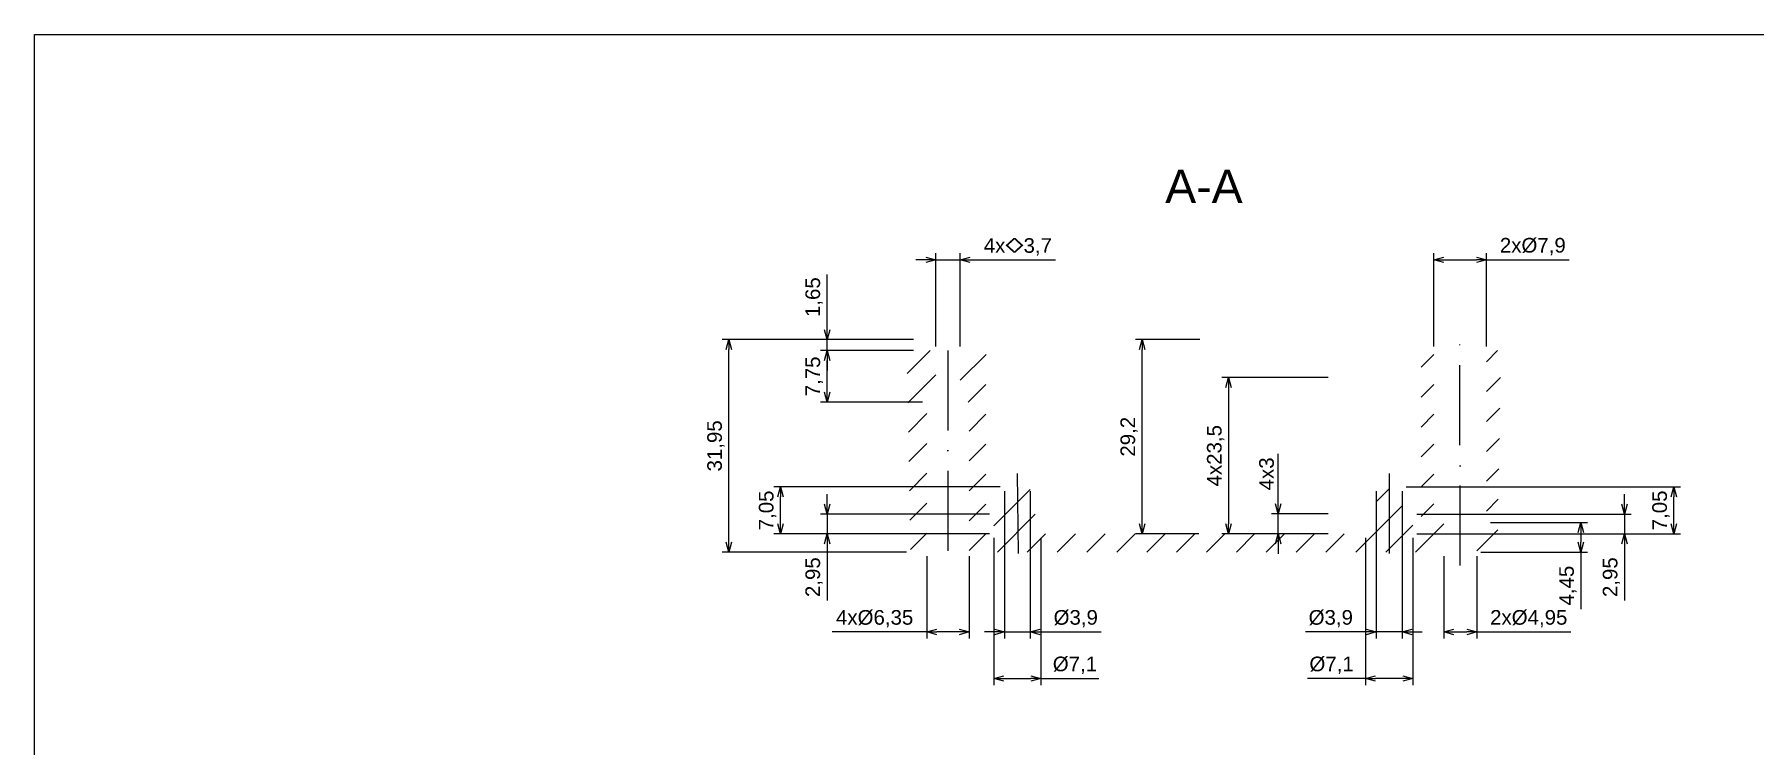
# Paper-space layout 'Base' of a CAD drawing. Header units: millimetres. Extents: x 0 to 414, y 1 to 290.
# Drawn here: x 0.3 to 258.8, y 183.3 to 290.2 of the extents above; entities that cross this region are included whole.
import ezdxf

# ---------------------------------------------------------------- set-up
doc = ezdxf.new("R2010")
doc.units = ezdxf.units.MM
doc.linetypes.add('ACAD_ISO10W100', pattern=[18, 12, -3, 0, -3])
for name, color, linetype, lineweight in [('MD_Annotation', 7, 'Continuous', 25), ('MD_Axes', 7, 'ACAD_ISO10W100', 25), ('MD_Hatching', 7, 'Continuous', 25)]:
    doc.layers.add(name, color=color, linetype=linetype, lineweight=lineweight)
doc.layers.add('Tabelka', color=7, linetype='Continuous')
doc.styles.get("Standard").update_dxf_attribs({"font": 'arial.ttf'})
doc.dimstyles.new('ISO-25', dxfattribs={"dimtxt": 2.2, "dimasz": 1.5, "dimexe": 1, "dimexo": 0.625, "dimtad": 1, "dimrnd": 0.05, "dimtxsty": 'Standard', "dimblk": 'OPEN30', "dimcen": 2.5, "dimadec": 0, "dimazin": 0, "dimtfac": 1, "dimtmove": 0, "dimatfit": 3, "dimfxl": 1, "dimlwe": 18, "dimarcsym": 0})

# ---------------------------------------------------------------- blocks, each defined once
blk = doc.blocks.new('_Open30')
at = {"color": 0, "linetype": 'ByBlock', "lineweight": -2}
for p, q in [((-1, 0.27), (0, 0)), ((0, 0), (-1, -0.27)), ((0, 0), (-1, 0))]:
    blk.add_line(p, q, dxfattribs=at)
blk = doc.blocks.new('*D68')
at = {"layer": 'Defpoints', "color": 0, "transparency": 16777216}
for p in [(134.41, 212.36), (140.76, 212.36), (140.76, 200.36)]:
    blk.add_point(p, dxfattribs=at)
at = {"layer": 'MD_Annotation', "color": 0, "lineweight": 18, "transparency": 16777216}
for p, q in [((134.41, 211.74), (134.41, 199.36)), ((140.76, 211.74), (140.76, 199.36))]:
    blk.add_line(p, q, dxfattribs=at)
at = {"layer": 'MD_Annotation', "color": 0, "lineweight": -2, "transparency": 16777216}
for p, q in [((134.41, 200.36), (120.2, 200.36)), ((139.26, 200.36), (135.91, 200.36))]:
    blk.add_line(p, q, dxfattribs=at)
at = {"layer": 'MD_Annotation', "color": 0, "lineweight": -2, "transparency": 16777216, "xscale": 1.5, "yscale": 1.5, "zscale": 1.5, "rotation": 180}
blk.add_blockref('_Open30', (134.41, 200.36), dxfattribs=at)
at = {"layer": 'MD_Annotation', "color": 0, "lineweight": -2, "transparency": 16777216, "xscale": 1.5, "yscale": 1.5, "zscale": 1.5}
blk.add_blockref('_Open30', (140.76, 200.36), dxfattribs=at)
at = {"layer": 'MD_Annotation', "color": 0, "transparency": 16777216, "insert": (126.56, 202.35), "char_height": 2.2, "attachment_point": 5}
blk.add_mtext('4x%%C6,35', dxfattribs=at)
blk = doc.blocks.new('*D69')
at = {"layer": 'Defpoints', "color": 0, "transparency": 16777216}
for p in [(139.42, 256.31), (135.75, 242.66), (139.42, 242.66)]:
    blk.add_point(p, dxfattribs=at)
at = {"layer": 'MD_Annotation', "color": 0, "lineweight": -2, "transparency": 16777216}
for p, q in [((134.25, 256.31), (132.75, 256.31)), ((135.75, 256.31), (139.42, 256.31)), ((140.92, 256.31), (153.75, 256.31))]:
    blk.add_line(p, q, dxfattribs=at)
at = {"layer": 'MD_Annotation', "color": 0, "lineweight": 18, "transparency": 16777216}
for p, q in [((135.75, 243.29), (135.75, 257.31)), ((139.42, 243.29), (139.42, 257.31))]:
    blk.add_line(p, q, dxfattribs=at)
at = {"layer": 'MD_Annotation', "color": 0, "lineweight": -2, "transparency": 16777216, "xscale": 1.5, "yscale": 1.5, "zscale": 1.5}
blk.add_blockref('_Open30', (135.75, 256.31), dxfattribs=at)
at = {"layer": 'MD_Annotation', "color": 0, "lineweight": -2, "transparency": 16777216, "xscale": 1.5, "yscale": 1.5, "zscale": 1.5, "rotation": 180}
blk.add_blockref('_Open30', (139.42, 256.31), dxfattribs=at)
at = {"layer": 'MD_Annotation', "color": 0, "transparency": 16777216, "insert": (148.09, 258.26), "char_height": 2.2, "attachment_point": 5}
blk.add_mtext('4x{\\W1.8;◊}3,7', dxfattribs=at)
blk = doc.blocks.new('*D70')
at = {"layer": 'Defpoints', "color": 0, "transparency": 16777216}
for p in [(104.65, 244.31), (133.01, 244.31), (131.96, 212.36)]:
    blk.add_point(p, dxfattribs=at)
at = {"layer": 'MD_Annotation', "color": 0, "lineweight": 18, "transparency": 16777216}
for p, q in [((132.38, 244.31), (103.65, 244.31)), ((131.33, 212.36), (103.65, 212.36))]:
    blk.add_line(p, q, dxfattribs=at)
at = {"layer": 'MD_Annotation', "color": 0, "lineweight": -2, "transparency": 16777216}
blk.add_line((104.65, 213.86), (104.65, 242.81), dxfattribs=at)
at = {"layer": 'MD_Annotation', "color": 0, "lineweight": -2, "transparency": 16777216, "xscale": 1.5, "yscale": 1.5, "zscale": 1.5}
for p, rotation in [((104.65, 244.31), 90), ((104.65, 212.36), 270)]:
    blk.add_blockref('_Open30', p, dxfattribs=dict(at, rotation=rotation))
at = {"layer": 'MD_Annotation', "color": 0, "transparency": 16777216, "insert": (102.7, 228.34), "char_height": 2.2, "attachment_point": 5, "rotation": 90}
blk.add_mtext('31,95', dxfattribs=at)
blk = doc.blocks.new('*D71')
at = {"layer": 'Defpoints', "color": 0, "transparency": 16777216}
for p in [(133.01, 244.31), (119.41, 242.66), (131.41, 242.66)]:
    blk.add_point(p, dxfattribs=at)
at = {"layer": 'MD_Annotation', "color": 0, "lineweight": -2, "transparency": 16777216}
for p, q in [((119.41, 245.81), (119.41, 254.09)), ((119.41, 242.66), (119.41, 244.31)), ((119.41, 241.16), (119.41, 239.66))]:
    blk.add_line(p, q, dxfattribs=at)
at = {"layer": 'MD_Annotation', "color": 0, "lineweight": 18, "transparency": 16777216}
for p, q in [((132.38, 244.31), (118.41, 244.31)), ((130.78, 242.66), (118.41, 242.66))]:
    blk.add_line(p, q, dxfattribs=at)
at = {"layer": 'MD_Annotation', "color": 0, "lineweight": -2, "transparency": 16777216, "xscale": 1.5, "yscale": 1.5, "zscale": 1.5}
for p, rotation in [((119.41, 244.31), 270), ((119.41, 242.66), 90)]:
    blk.add_blockref('_Open30', p, dxfattribs=dict(at, rotation=rotation))
at = {"layer": 'MD_Annotation', "color": 0, "transparency": 16777216, "insert": (117.46, 250.7), "char_height": 2.2, "attachment_point": 5, "rotation": 90}
blk.add_mtext('1,65', dxfattribs=at)
blk = doc.blocks.new('*D72')
at = {"layer": 'Defpoints', "color": 0, "transparency": 16777216}
for p in [(218.53, 216.81), (217.06, 212.36), (232.71, 212.36)]:
    blk.add_point(p, dxfattribs=at)
at = {"layer": 'MD_Annotation', "color": 0, "lineweight": 18, "transparency": 16777216}
for p, q in [((219.16, 216.81), (233.71, 216.81)), ((217.68, 212.36), (233.71, 212.36))]:
    blk.add_line(p, q, dxfattribs=at)
at = {"layer": 'MD_Annotation', "color": 0, "lineweight": -2, "transparency": 16777216}
for p, q in [((232.71, 215.31), (232.71, 213.86)), ((232.71, 212.36), (232.71, 203.79))]:
    blk.add_line(p, q, dxfattribs=at)
at = {"layer": 'MD_Annotation', "color": 0, "lineweight": -2, "transparency": 16777216, "xscale": 1.5, "yscale": 1.5, "zscale": 1.5}
for p, rotation in [((232.71, 216.81), 90), ((232.71, 212.36), 270)]:
    blk.add_blockref('_Open30', p, dxfattribs=dict(at, rotation=rotation))
at = {"layer": 'MD_Annotation', "color": 0, "transparency": 16777216, "insert": (230.77, 207.33), "char_height": 2.2, "attachment_point": 5, "rotation": 90}
blk.add_mtext('4,45', dxfattribs=at)
blk = doc.blocks.new('*D73')
at = {"layer": 'Defpoints', "color": 0, "transparency": 16777216}
for p in [(212.11, 212.36), (217.06, 212.36), (217.06, 200.36)]:
    blk.add_point(p, dxfattribs=at)
at = {"layer": 'MD_Annotation', "color": 0, "lineweight": 18, "transparency": 16777216}
for p, q in [((212.11, 211.74), (212.11, 199.36)), ((217.06, 211.74), (217.06, 199.36))]:
    blk.add_line(p, q, dxfattribs=at)
at = {"layer": 'MD_Annotation', "color": 0, "lineweight": -2, "transparency": 16777216}
for p, q in [((213.61, 200.36), (215.56, 200.36)), ((217.06, 200.36), (231.22, 200.36))]:
    blk.add_line(p, q, dxfattribs=at)
at = {"layer": 'MD_Annotation', "color": 0, "lineweight": -2, "transparency": 16777216, "xscale": 1.5, "yscale": 1.5, "zscale": 1.5, "rotation": 180}
blk.add_blockref('_Open30', (212.11, 200.36), dxfattribs=at)
at = {"layer": 'MD_Annotation', "color": 0, "lineweight": -2, "transparency": 16777216, "xscale": 1.5, "yscale": 1.5, "zscale": 1.5}
blk.add_blockref('_Open30', (217.06, 200.36), dxfattribs=at)
at = {"layer": 'MD_Annotation', "color": 0, "transparency": 16777216, "insert": (224.89, 202.35), "char_height": 2.2, "attachment_point": 5}
blk.add_mtext('2x%%C4,95', dxfattribs=at)
blk = doc.blocks.new('*D74')
at = {"layer": 'Defpoints', "color": 0, "transparency": 16777216}
for p in [(218.53, 256.31), (210.63, 242.66), (218.53, 242.66)]:
    blk.add_point(p, dxfattribs=at)
at = {"layer": 'MD_Annotation', "color": 0, "lineweight": 18, "transparency": 16777216}
for p, q in [((210.63, 243.29), (210.63, 257.31)), ((218.53, 243.29), (218.53, 257.31))]:
    blk.add_line(p, q, dxfattribs=at)
at = {"layer": 'MD_Annotation', "color": 0, "lineweight": -2, "transparency": 16777216}
for p, q in [((212.13, 256.31), (217.03, 256.31)), ((218.53, 256.31), (230.97, 256.31))]:
    blk.add_line(p, q, dxfattribs=at)
at = {"layer": 'MD_Annotation', "color": 0, "lineweight": -2, "transparency": 16777216, "xscale": 1.5, "yscale": 1.5, "zscale": 1.5, "rotation": 180}
blk.add_blockref('_Open30', (210.63, 256.31), dxfattribs=at)
at = {"layer": 'MD_Annotation', "color": 0, "lineweight": -2, "transparency": 16777216, "xscale": 1.5, "yscale": 1.5, "zscale": 1.5}
blk.add_blockref('_Open30', (218.53, 256.31), dxfattribs=at)
at = {"layer": 'MD_Annotation', "color": 0, "transparency": 16777216, "insert": (225.5, 258.3), "char_height": 2.2, "attachment_point": 5}
blk.add_mtext('2x%%C7,9', dxfattribs=at)
blk = doc.blocks.new('*D75')
at = {"layer": 'Defpoints', "color": 0, "transparency": 16777216}
for p in [(195.38, 238.61), (179.77, 215.11), (195.38, 215.11)]:
    blk.add_point(p, dxfattribs=at)
at = {"layer": 'MD_Annotation', "color": 0, "lineweight": 18, "transparency": 16777216}
for p, q in [((194.76, 238.61), (178.77, 238.61)), ((194.76, 215.11), (178.77, 215.11))]:
    blk.add_line(p, q, dxfattribs=at)
at = {"layer": 'MD_Annotation', "color": 0, "lineweight": -2, "transparency": 16777216}
blk.add_line((179.77, 237.11), (179.77, 216.61), dxfattribs=at)
at = {"layer": 'MD_Annotation', "color": 0, "lineweight": -2, "transparency": 16777216, "xscale": 1.5, "yscale": 1.5, "zscale": 1.5}
for p, rotation in [((179.77, 238.61), 90), ((179.77, 215.11), 270)]:
    blk.add_blockref('_Open30', p, dxfattribs=dict(at, rotation=rotation))
at = {"layer": 'MD_Annotation', "color": 0, "transparency": 16777216, "insert": (177.82, 226.86), "char_height": 2.2, "attachment_point": 5, "rotation": 90}
blk.add_mtext('4x23,5', dxfattribs=at)
blk = doc.blocks.new('*D76')
at = {"layer": 'Defpoints', "color": 0, "transparency": 16777216}
for p in [(195.38, 218.11), (187.23, 215.11), (195.38, 215.11)]:
    blk.add_point(p, dxfattribs=at)
at = {"layer": 'MD_Annotation', "color": 0, "lineweight": -2, "transparency": 16777216}
for p, q in [((187.23, 219.61), (187.23, 227.14)), ((187.23, 215.11), (187.23, 218.11)), ((187.23, 213.61), (187.23, 212.11))]:
    blk.add_line(p, q, dxfattribs=at)
at = {"layer": 'MD_Annotation', "color": 0, "lineweight": 18, "transparency": 16777216}
for p, q in [((194.76, 218.11), (186.23, 218.11)), ((194.76, 215.11), (186.23, 215.11))]:
    blk.add_line(p, q, dxfattribs=at)
at = {"layer": 'MD_Annotation', "color": 0, "lineweight": -2, "transparency": 16777216, "xscale": 1.5, "yscale": 1.5, "zscale": 1.5}
for p, rotation in [((187.23, 218.11), 270), ((187.23, 215.11), 90)]:
    blk.add_blockref('_Open30', p, dxfattribs=dict(at, rotation=rotation))
at = {"layer": 'MD_Annotation', "color": 0, "transparency": 16777216, "insert": (185.48, 224.13), "char_height": 2.2, "attachment_point": 5, "rotation": 90}
blk.add_mtext('4x3', dxfattribs=at)
blk = doc.blocks.new('*D79')
at = {"layer": 'Defpoints', "color": 0, "transparency": 16777216}
for p in [(119.41, 218.06), (144.46, 218.06), (144.46, 215.11)]:
    blk.add_point(p, dxfattribs=at)
at = {"layer": 'MD_Annotation', "color": 0, "lineweight": -2, "transparency": 16777216}
for p, q in [((119.41, 219.56), (119.41, 221.06)), ((119.41, 218.06), (119.41, 215.11)), ((119.41, 213.61), (119.41, 205.1))]:
    blk.add_line(p, q, dxfattribs=at)
at = {"layer": 'MD_Annotation', "color": 0, "lineweight": 18, "transparency": 16777216}
for p, q in [((143.83, 218.06), (118.41, 218.06)), ((143.83, 215.11), (118.41, 215.11))]:
    blk.add_line(p, q, dxfattribs=at)
at = {"layer": 'MD_Annotation', "color": 0, "lineweight": -2, "transparency": 16777216, "xscale": 1.5, "yscale": 1.5, "zscale": 1.5}
for p, rotation in [((119.41, 218.06), 270), ((119.41, 215.11), 90)]:
    blk.add_blockref('_Open30', p, dxfattribs=dict(at, rotation=rotation))
at = {"layer": 'MD_Annotation', "color": 0, "transparency": 16777216, "insert": (117.46, 208.6), "char_height": 2.2, "attachment_point": 5, "rotation": 90}
blk.add_mtext('2,95', dxfattribs=at)
blk = doc.blocks.new('*D80')
at = {"layer": 'Defpoints', "color": 0, "transparency": 16777216}
for p in [(112.41, 222.16), (146.06, 222.16), (144.46, 215.11)]:
    blk.add_point(p, dxfattribs=at)
at = {"layer": 'MD_Annotation', "color": 0, "lineweight": 18, "transparency": 16777216}
for p, q in [((145.43, 222.16), (111.41, 222.16)), ((143.83, 215.11), (111.41, 215.11))]:
    blk.add_line(p, q, dxfattribs=at)
at = {"layer": 'MD_Annotation', "color": 0, "lineweight": -2, "transparency": 16777216}
blk.add_line((112.41, 216.61), (112.41, 220.66), dxfattribs=at)
at = {"layer": 'MD_Annotation', "color": 0, "lineweight": -2, "transparency": 16777216, "xscale": 1.5, "yscale": 1.5, "zscale": 1.5}
for p, rotation in [((112.41, 222.16), 90), ((112.41, 215.11), 270)]:
    blk.add_blockref('_Open30', p, dxfattribs=dict(at, rotation=rotation))
at = {"layer": 'MD_Annotation', "color": 0, "transparency": 16777216, "insert": (110.46, 218.64), "char_height": 2.2, "attachment_point": 5, "rotation": 90}
blk.add_mtext('7,05', dxfattribs=at)
blk = doc.blocks.new('*D81')
at = {"layer": 'Defpoints', "color": 0, "transparency": 16777216}
for p in [(166.77, 244.31), (176.08, 244.31), (175.93, 215.11)]:
    blk.add_point(p, dxfattribs=at)
at = {"layer": 'MD_Annotation', "color": 0, "lineweight": 18, "transparency": 16777216}
for p, q in [((175.46, 244.31), (165.77, 244.31)), ((175.31, 215.11), (165.77, 215.11))]:
    blk.add_line(p, q, dxfattribs=at)
at = {"layer": 'MD_Annotation', "color": 0, "lineweight": -2, "transparency": 16777216}
blk.add_line((166.77, 216.61), (166.77, 242.81), dxfattribs=at)
at = {"layer": 'MD_Annotation', "color": 0, "lineweight": -2, "transparency": 16777216, "xscale": 1.5, "yscale": 1.5, "zscale": 1.5}
for p, rotation in [((166.77, 244.31), 90), ((166.77, 215.11), 270)]:
    blk.add_blockref('_Open30', p, dxfattribs=dict(at, rotation=rotation))
at = {"layer": 'MD_Annotation', "color": 0, "transparency": 16777216, "insert": (164.82, 229.71), "char_height": 2.2, "attachment_point": 5, "rotation": 90}
blk.add_mtext('29,2', dxfattribs=at)
blk = doc.blocks.new('*D82')
at = {"layer": 'Defpoints', "color": 0, "transparency": 16777216}
for p in [(146.06, 222.16), (149.96, 222.16), (149.96, 200.36)]:
    blk.add_point(p, dxfattribs=at)
at = {"layer": 'MD_Annotation', "color": 0, "lineweight": 18, "transparency": 16777216}
for p, q in [((146.06, 221.54), (146.06, 199.36)), ((149.96, 221.54), (149.96, 199.36))]:
    blk.add_line(p, q, dxfattribs=at)
at = {"layer": 'MD_Annotation', "color": 0, "lineweight": -2, "transparency": 16777216}
for p, q in [((144.56, 200.36), (143.06, 200.36)), ((146.06, 200.36), (149.96, 200.36)), ((151.46, 200.36), (160.61, 200.36))]:
    blk.add_line(p, q, dxfattribs=at)
at = {"layer": 'MD_Annotation', "color": 0, "lineweight": -2, "transparency": 16777216, "xscale": 1.5, "yscale": 1.5, "zscale": 1.5}
blk.add_blockref('_Open30', (146.06, 200.36), dxfattribs=at)
at = {"layer": 'MD_Annotation', "color": 0, "lineweight": -2, "transparency": 16777216, "xscale": 1.5, "yscale": 1.5, "zscale": 1.5, "rotation": 180}
blk.add_blockref('_Open30', (149.96, 200.36), dxfattribs=at)
at = {"layer": 'MD_Annotation', "color": 0, "transparency": 16777216, "insert": (156.79, 202.35), "char_height": 2.2, "attachment_point": 5}
blk.add_mtext('%%C3,9', dxfattribs=at)
blk = doc.blocks.new('*D83')
at = {"layer": 'Defpoints', "color": 0, "transparency": 16777216}
for p in [(144.46, 215.11), (151.56, 215.11), (151.56, 193.36)]:
    blk.add_point(p, dxfattribs=at)
at = {"layer": 'MD_Annotation', "color": 0, "lineweight": 18, "transparency": 16777216}
for p, q in [((144.46, 214.49), (144.46, 192.36)), ((151.56, 214.49), (151.56, 192.36))]:
    blk.add_line(p, q, dxfattribs=at)
at = {"layer": 'MD_Annotation', "color": 0, "lineweight": -2, "transparency": 16777216}
for p, q in [((145.96, 193.36), (150.06, 193.36)), ((151.56, 193.36), (160.28, 193.36))]:
    blk.add_line(p, q, dxfattribs=at)
at = {"layer": 'MD_Annotation', "color": 0, "lineweight": -2, "transparency": 16777216, "xscale": 1.5, "yscale": 1.5, "zscale": 1.5, "rotation": 180}
blk.add_blockref('_Open30', (144.46, 193.36), dxfattribs=at)
at = {"layer": 'MD_Annotation', "color": 0, "lineweight": -2, "transparency": 16777216, "xscale": 1.5, "yscale": 1.5, "zscale": 1.5}
blk.add_blockref('_Open30', (151.56, 193.36), dxfattribs=at)
at = {"layer": 'MD_Annotation', "color": 0, "transparency": 16777216, "insert": (156.67, 195.35), "char_height": 2.2, "attachment_point": 5}
blk.add_mtext('%%C7,1', dxfattribs=at)
blk = doc.blocks.new('*D84')
at = {"layer": 'Defpoints', "color": 0, "transparency": 16777216}
for p in [(200.36, 215.11), (207.46, 215.11), (207.46, 193.36)]:
    blk.add_point(p, dxfattribs=at)
at = {"layer": 'MD_Annotation', "color": 0, "lineweight": 18, "transparency": 16777216}
for p, q in [((200.36, 214.49), (200.36, 192.36)), ((207.46, 214.49), (207.46, 192.36))]:
    blk.add_line(p, q, dxfattribs=at)
at = {"layer": 'MD_Annotation', "color": 0, "lineweight": -2, "transparency": 16777216}
for p, q in [((200.36, 193.36), (191.64, 193.36)), ((205.96, 193.36), (201.86, 193.36))]:
    blk.add_line(p, q, dxfattribs=at)
at = {"layer": 'MD_Annotation', "color": 0, "lineweight": -2, "transparency": 16777216, "xscale": 1.5, "yscale": 1.5, "zscale": 1.5, "rotation": 180}
blk.add_blockref('_Open30', (200.36, 193.36), dxfattribs=at)
at = {"layer": 'MD_Annotation', "color": 0, "lineweight": -2, "transparency": 16777216, "xscale": 1.5, "yscale": 1.5, "zscale": 1.5}
blk.add_blockref('_Open30', (207.46, 193.36), dxfattribs=at)
at = {"layer": 'MD_Annotation', "color": 0, "transparency": 16777216, "insert": (195.25, 195.35), "char_height": 2.2, "attachment_point": 5}
blk.add_mtext('%%C7,1', dxfattribs=at)
blk = doc.blocks.new('*D85')
at = {"layer": 'Defpoints', "color": 0, "transparency": 16777216}
for p in [(201.96, 222.16), (205.86, 222.16), (205.86, 200.36)]:
    blk.add_point(p, dxfattribs=at)
at = {"layer": 'MD_Annotation', "color": 0, "lineweight": 18, "transparency": 16777216}
for p, q in [((201.96, 221.54), (201.96, 199.36)), ((205.86, 221.54), (205.86, 199.36))]:
    blk.add_line(p, q, dxfattribs=at)
at = {"layer": 'MD_Annotation', "color": 0, "lineweight": -2, "transparency": 16777216}
for p, q in [((200.46, 200.36), (191.31, 200.36)), ((205.86, 200.36), (201.96, 200.36)), ((207.36, 200.36), (208.86, 200.36))]:
    blk.add_line(p, q, dxfattribs=at)
at = {"layer": 'MD_Annotation', "color": 0, "lineweight": -2, "transparency": 16777216, "xscale": 1.5, "yscale": 1.5, "zscale": 1.5}
blk.add_blockref('_Open30', (201.96, 200.36), dxfattribs=at)
at = {"layer": 'MD_Annotation', "color": 0, "lineweight": -2, "transparency": 16777216, "xscale": 1.5, "yscale": 1.5, "zscale": 1.5, "rotation": 180}
blk.add_blockref('_Open30', (205.86, 200.36), dxfattribs=at)
at = {"layer": 'MD_Annotation', "color": 0, "transparency": 16777216, "insert": (195.13, 202.35), "char_height": 2.2, "attachment_point": 5}
blk.add_mtext('%%C3,9', dxfattribs=at)
blk = doc.blocks.new('*D86')
at = {"layer": 'Defpoints', "color": 0, "transparency": 16777216}
for p in [(207.46, 218.06), (239.27, 218.06), (207.46, 215.11)]:
    blk.add_point(p, dxfattribs=at)
at = {"layer": 'MD_Annotation', "color": 0, "lineweight": -2, "transparency": 16777216}
for p, q in [((239.27, 219.56), (239.27, 221.06)), ((239.27, 218.06), (239.27, 215.11)), ((239.27, 213.61), (239.27, 205.1))]:
    blk.add_line(p, q, dxfattribs=at)
at = {"layer": 'MD_Annotation', "color": 0, "lineweight": 18, "transparency": 16777216}
for p, q in [((208.08, 218.06), (240.27, 218.06)), ((208.08, 215.11), (240.27, 215.11))]:
    blk.add_line(p, q, dxfattribs=at)
at = {"layer": 'MD_Annotation', "color": 0, "lineweight": -2, "transparency": 16777216, "xscale": 1.5, "yscale": 1.5, "zscale": 1.5}
for p, rotation in [((239.27, 218.06), 270), ((239.27, 215.11), 90)]:
    blk.add_blockref('_Open30', p, dxfattribs=dict(at, rotation=rotation))
at = {"layer": 'MD_Annotation', "color": 0, "transparency": 16777216, "insert": (237.32, 208.6), "char_height": 2.2, "attachment_point": 5, "rotation": 90}
blk.add_mtext('2,95', dxfattribs=at)
blk = doc.blocks.new('*D87')
at = {"layer": 'Defpoints', "color": 0, "transparency": 16777216}
for p in [(205.86, 222.16), (246.71, 222.16), (207.46, 215.11)]:
    blk.add_point(p, dxfattribs=at)
at = {"layer": 'MD_Annotation', "color": 0, "lineweight": 18, "transparency": 16777216}
for p, q in [((206.48, 222.16), (247.71, 222.16)), ((208.08, 215.11), (247.71, 215.11))]:
    blk.add_line(p, q, dxfattribs=at)
at = {"layer": 'MD_Annotation', "color": 0, "lineweight": -2, "transparency": 16777216}
blk.add_line((246.71, 216.61), (246.71, 220.66), dxfattribs=at)
at = {"layer": 'MD_Annotation', "color": 0, "lineweight": -2, "transparency": 16777216, "xscale": 1.5, "yscale": 1.5, "zscale": 1.5}
for p, rotation in [((246.71, 222.16), 90), ((246.71, 215.11), 270)]:
    blk.add_blockref('_Open30', p, dxfattribs=dict(at, rotation=rotation))
at = {"layer": 'MD_Annotation', "color": 0, "transparency": 16777216, "insert": (244.76, 218.64), "char_height": 2.2, "attachment_point": 5, "rotation": 90}
blk.add_mtext('7,05', dxfattribs=at)
blk = doc.blocks.new('*D88')
at = {"layer": 'Defpoints', "color": 0, "transparency": 16777216}
for p in [(119.41, 242.66), (133.01, 242.66), (134.41, 234.91)]:
    blk.add_point(p, dxfattribs=at)
at = {"layer": 'MD_Annotation', "color": 0, "lineweight": 18, "transparency": 16777216}
for p, q in [((132.38, 242.66), (118.41, 242.66)), ((133.78, 234.91), (118.41, 234.91))]:
    blk.add_line(p, q, dxfattribs=at)
at = {"layer": 'MD_Annotation', "color": 0, "lineweight": -2, "transparency": 16777216}
blk.add_line((119.41, 236.41), (119.41, 241.16), dxfattribs=at)
at = {"layer": 'MD_Annotation', "color": 0, "lineweight": -2, "transparency": 16777216, "xscale": 1.5, "yscale": 1.5, "zscale": 1.5}
for p, rotation in [((119.41, 242.66), 90), ((119.41, 234.91), 270)]:
    blk.add_blockref('_Open30', p, dxfattribs=dict(at, rotation=rotation))
at = {"layer": 'MD_Annotation', "color": 0, "transparency": 16777216, "insert": (117.47, 238.79), "char_height": 2.2, "attachment_point": 5, "rotation": 90}
blk.add_mtext('7,75', dxfattribs=at)

psp = doc.layouts.new('Base')

# ---------------------------------------------------------------- hatches: boundary and pattern name
at = {"layer": 'MD_Hatching'}
h = psp.add_hatch(dxfattribs=at)
h.set_pattern_fill('ANSI31', color=256, style=0)
edge = h.paths.add_edge_path(flags=0)
edge.add_line((143.41, 212.364), (143.41, 215.114))
edge.add_line((143.41, 215.114), (143.251, 215.114))
edge.add_spline(control_points=[(143.251, 215.114), (143.28, 228.881), (143.309, 242.664)], knot_values=[0.0013421, 0.0013421, 0.0013421, 2.7563476, 2.7563476, 2.7563476], weights=[1, 0.9999943, 1], degree=2, periodic=0)
edge.add_line((143.309, 242.664), (143.309, 244.314))
edge.add_line((143.309, 244.314), (141.783, 244.314))
edge.add_line((141.783, 244.314), (141.783, 242.664))
edge.add_line((141.783, 242.664), (139.423, 242.664))
edge.add_line((139.423, 242.664), (139.423, 234.914))
edge.add_line((139.423, 234.914), (140.76, 234.914))
edge.add_line((140.76, 234.914), (140.76, 212.364))
edge.add_line((140.76, 212.364), (143.41, 212.364))
h.paths.add_polyline_path([(208.46, 215.114), (208.46, 212.364), (212.11, 212.364), (212.11, 216.814), (210.635, 216.814), (210.635, 242.664), (210.294, 242.664), (210.294, 244.314), (208.725, 244.314), (208.725, 215.114)], flags=0)
h.paths.add_polyline_path([(143.46, 212.364), (143.46, 215.114), (143.41, 215.114), (143.41, 212.364)], flags=0)
h.paths.add_polyline_path([(134.41, 212.364), (134.41, 234.914), (135.746, 234.914), (135.746, 242.664), (131.41, 242.664), (131.96, 212.364)], flags=0)
h.paths.add_polyline_path([(218.535, 242.664), (218.535, 216.814), (217.06, 216.814), (217.06, 212.364), (220.16, 212.364), (220.71, 242.664)], flags=0)
h.paths.add_polyline_path([(175.935, 212.364), (175.935, 215.114), (151.56, 215.114), (151.56, 218.064), (149.96, 218.064), (149.96, 222.164), (149.185, 222.164), (149.185, 221.914), (146.835, 221.914), (146.835, 222.164), (146.06, 222.164), (146.06, 218.064), (144.46, 218.064), (144.46, 215.114), (143.46, 215.114), (143.46, 212.364)], flags=0)
h.paths.add_polyline_path([(208.46, 215.114), (207.46, 215.114), (207.46, 218.064), (205.86, 218.064), (205.86, 222.164), (205.085, 222.164), (205.085, 221.914), (202.735, 221.914), (202.735, 222.164), (201.96, 222.164), (201.96, 218.064), (200.36, 218.064), (200.36, 215.114), (175.935, 215.114), (175.935, 212.364), (208.46, 212.364)], flags=0)

# ---------------------------------------------------------------- linework, layer by layer
at = {"layer": 'MD_Axes'}
for p, q in [((214.589, 210.364), (214.516, 246.314)), ((137.585, 242.664), (137.585, 210.364)), ((148.01, 224.164), (148.138, 210.368)), ((203.91, 224.164), (203.91, 210.368))]:
    psp.add_line(p, q, dxfattribs=at)
at = {"layer": 'Tabelka'}
psp.add_lwpolyline([(0.254, 290.205), (413.511, 290.205), (413.511, 0.533), (0.254, 0.533)], close=True, dxfattribs=at)

# ---------------------------------------------------------------- texts
at = {"layer": 'MD_Annotation', "color": 7, "insert": (176.06, 264.863), "char_height": 5, "width": 14.16439, "attachment_point": 8}
psp.add_mtext('A-A', dxfattribs=at)

# ---------------------------------------------------------------- dimensions: what is measured, and where the dimension line sits
at = {"layer": 'MD_Annotation'}
for base, p1, p2, angle, text, picture, middle in [((139.423, 256.314), (135.746, 242.664), (139.423, 242.664), 180, '4x{\\W1.8;◊}<>', '*D69', (148.085, 258.261)), ((218.535, 256.314), (210.635, 242.664), (218.535, 242.664), 180, '2x%%C<>', '*D74', (225.502, 258.297)), ((179.767, 215.114), (195.385, 238.614), (195.385, 215.114), 270, '4x<>', '*D75', (177.82, 226.864))]:
    dim = psp.add_linear_dim(base=base, p1=p1, p2=p2, angle=angle, text=text, dimstyle='ISO-25', override={"dimlfac": -1, "dimpost": ''}, dxfattribs=at)
    dim.commit()
    dim.dimension.update_dxf_attribs({"geometry": picture, "text_midpoint": middle})
for base, p1, p2, angle, picture, middle in [((119.41, 242.664), (133.01, 244.314), (131.41, 242.664), 270, '*D71', (119.41, 250.701)), ((119.41, 218.064), (144.46, 215.114), (144.46, 218.064), 270, '*D79', (119.41, 208.605)), ((239.268, 218.064), (207.46, 215.114), (207.46, 218.064), 90, '*D86', (239.268, 208.605))]:
    dim = psp.add_linear_dim(base=base, p1=p1, p2=p2, angle=angle, dimstyle='ISO-25', override={"dimlfac": -1}, dxfattribs=at)
    dim.commit()
    dim.dimension.update_dxf_attribs({"geometry": picture, "text_midpoint": middle, "dimtype": 160})
for base, p1, p2, angle, picture, middle in [((104.651, 244.314), (131.96, 212.364), (133.01, 244.314), 270, '*D70', (102.703, 228.339)), ((166.767, 244.314), (175.935, 215.114), (176.085, 244.314), 270, '*D81', (164.82, 229.714)), ((119.41, 242.664), (134.41, 234.914), (133.01, 242.664), 270, '*D88', (117.467, 238.789)), ((112.41, 222.164), (144.46, 215.114), (146.06, 222.164), 270, '*D80', (110.463, 218.639)), ((246.71, 222.164), (207.46, 215.114), (205.86, 222.164), 90, '*D87', (244.763, 218.639)), ((232.71, 212.364), (218.535, 216.814), (217.06, 212.364), 90, '*D72', (230.767, 207.329))]:
    dim = psp.add_linear_dim(base=base, p1=p1, p2=p2, angle=angle, dimstyle='ISO-25', override={"dimlfac": -1}, dxfattribs=at)
    dim.commit()
    dim.dimension.update_dxf_attribs({"geometry": picture, "text_midpoint": middle})
dim = psp.add_linear_dim(base=(187.227, 215.114), p1=(195.385, 218.114), p2=(195.385, 215.114), angle=270, text='4x<>', dimstyle='ISO-25', override={"dimlfac": -1}, dxfattribs=at)
dim.commit()
dim.dimension.update_dxf_attribs({"geometry": '*D76', "text_midpoint": (187.227, 224.127), "dimtype": 160})
for base, p1, p2, text, override, picture, middle in [((149.96, 200.364), (146.06, 222.164), (149.96, 222.164), '%%C<>', {"dimlfac": -1, "dimpost": ''}, '*D82', (156.787, 202.347)), ((151.56, 193.364), (144.46, 215.114), (151.56, 215.114), '%%C<>', {"dimlfac": -1}, '*D83', (156.672, 195.347)), ((217.06, 200.364), (212.11, 212.364), (217.06, 212.364), '2x%%C<>', {"dimlfac": -1}, '*D73', (224.887, 202.347))]:
    dim = psp.add_linear_dim(base=base, p1=p1, p2=p2, text=text, dimstyle='ISO-25', override=override, dxfattribs=at)
    dim.commit()
    dim.dimension.update_dxf_attribs({"geometry": picture, "text_midpoint": middle})
for base, p1, p2, text, picture, middle in [((205.86, 200.364), (201.96, 222.164), (205.86, 222.164), '%%C<>', '*D85', (195.133, 200.364)), ((207.46, 193.364), (200.36, 215.114), (207.46, 215.114), '%%C<>', '*D84', (195.248, 193.364)), ((140.76, 200.364), (134.41, 212.364), (140.76, 212.364), '4x%%C<>', '*D68', (126.557, 200.364))]:
    dim = psp.add_linear_dim(base=base, p1=p1, p2=p2, text=text, dimstyle='ISO-25', override={"dimlfac": -1}, dxfattribs=at)
    dim.commit()
    dim.dimension.update_dxf_attribs({"geometry": picture, "text_midpoint": middle, "dimtype": 160})

doc.saveas('drawing.dxf')
